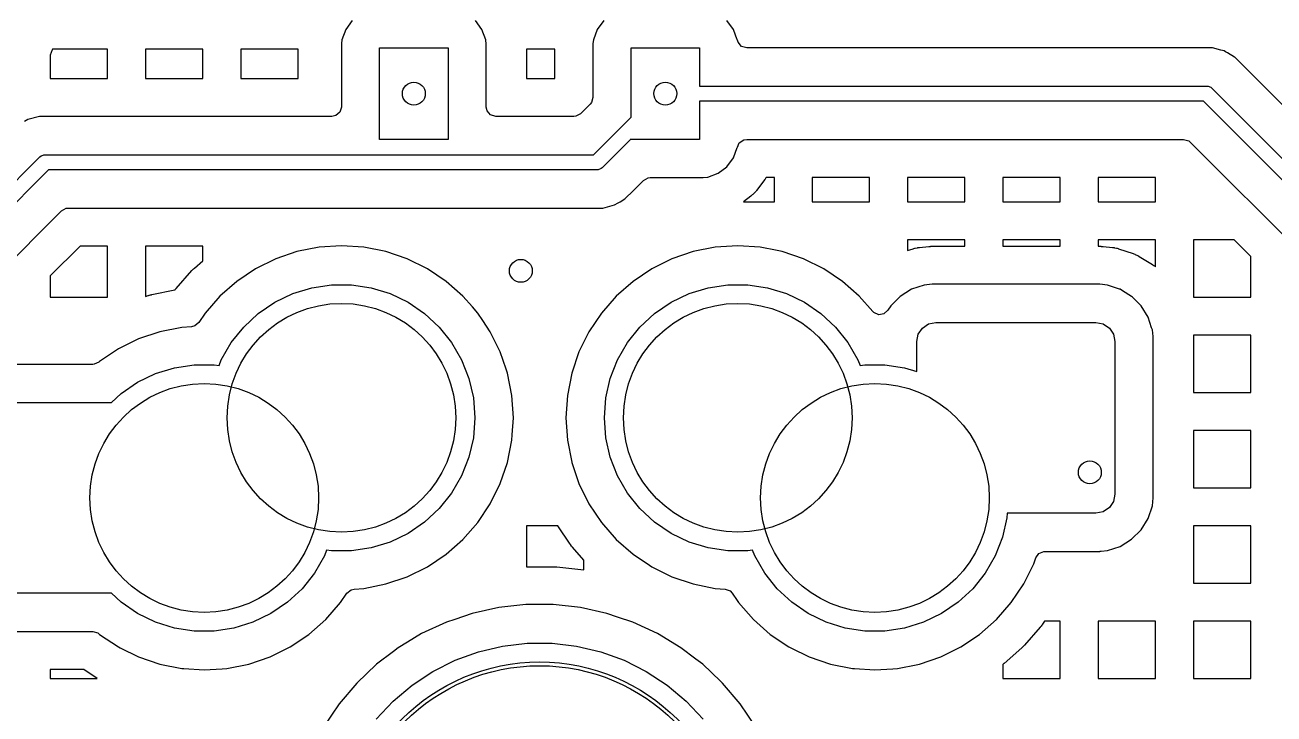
# Model space of a CAD drawing. Extents: x 2.49 to 8.57, y -5.87 to -1.87.
# Drawn here: x 5.092 to 5.737, y -3.601 to -3.246 of the extents above; entities that cross this region are included whole.
import ezdxf

# ---------------------------------------------------------------- set-up
doc = ezdxf.new("R2010")
doc.units = 0
doc.header["$MEASUREMENT"] = 0
doc.layers.add('BLACK', color=7, linetype='CONTINUOUS')

msp = doc.modelspace()

# ---------------------------------------------------------------- linework, layer by layer
at = {"layer": 'BLACK', "linetype": 'CONTINUOUS'}
for p, q in [((5.26073, -3.24352), (5.25733, -3.24805)), ((5.32771, -3.24805), (5.32431, -3.24352)), ((5.39065, -3.24352), (5.38725, -3.24805)), ((5.45763, -3.24805), (5.45423, -3.24352)), ((5.25733, -3.24805), (5.25535, -3.25336)), ((5.25733, -3.24805), (5.25733, -3.24805)), ((5.32969, -3.25336), (5.32771, -3.24805)), ((5.32771, -3.24805), (5.32771, -3.24805)), ((5.38725, -3.24805), (5.38527, -3.25336)), ((5.38725, -3.24805), (5.38725, -3.24805)), ((5.45961, -3.25336), (5.45763, -3.24805)), ((5.45763, -3.24805), (5.45763, -3.24805)), ((5.10582, -3.25819), (5.10574, -3.25853)), ((5.13426, -3.25819), (5.10582, -3.25819)), ((5.13426, -3.2734), (5.13426, -3.25819)), ((5.18347, -3.25819), (5.15386, -3.25819)), ((5.15386, -3.25819), (5.15386, -3.2734)), ((5.18347, -3.2734), (5.18347, -3.25819)), ((5.23268, -3.25819), (5.20308, -3.25819)), ((5.20308, -3.25819), (5.20308, -3.2734)), ((5.23268, -3.2734), (5.23268, -3.25819)), ((5.25513, -3.25538), (5.2551, -3.25571)), ((5.2551, -3.25571), (5.2551, -3.2742)), ((5.25535, -3.25336), (5.25513, -3.25538)), ((5.2748, -3.30484), (5.2748, -3.25759)), ((5.2748, -3.25759), (5.31024, -3.25759)), ((5.31024, -3.25759), (5.31024, -3.30484)), ((5.3297, -3.25348), (5.32969, -3.25336)), ((5.32994, -3.25571), (5.3297, -3.25348)), ((5.32994, -3.2734), (5.32994, -3.25571)), ((5.32994, -3.25571), (5.32994, -3.25571)), ((5.32994, -3.25571), (5.32994, -3.25571)), ((5.36541, -3.25819), (5.35071, -3.25819)), ((5.35071, -3.25819), (5.35071, -3.2734)), ((5.36541, -3.2734), (5.36541, -3.25819)), ((5.38505, -3.25538), (5.38502, -3.25571)), ((5.38502, -3.25571), (5.38502, -3.25571)), ((5.38502, -3.25571), (5.38502, -3.28318)), ((5.38527, -3.25336), (5.38505, -3.25538)), ((5.40472, -3.29336), (5.40472, -3.25759)), ((5.40472, -3.25759), (5.44016, -3.25759)), ((5.44016, -3.25759), (5.44016, -3.27728)), ((5.45968, -3.25366), (5.45961, -3.25336)), ((5.45971, -3.25365), (5.45968, -3.25366)), ((5.46001, -3.25472), (5.45971, -3.25365)), ((5.46181, -3.2568), (5.46001, -3.25472)), ((5.46445, -3.25757), (5.46181, -3.2568)), ((5.69859, -3.25757), (5.46445, -3.25757)), ((5.69889, -3.25757), (5.69859, -3.25757)), ((5.69859, -3.25757), (5.69859, -3.25757)), ((5.70511, -3.25757), (5.69889, -3.25757)), ((5.70946, -3.25874), (5.70511, -3.25757)), ((5.10574, -3.25853), (5.10465, -3.26139)), ((5.10465, -3.26139), (5.10465, -3.2734)), ((5.71112, -3.25918), (5.70946, -3.25874)), ((5.71184, -3.2596), (5.71112, -3.25918)), ((5.71112, -3.25918), (5.71112, -3.25918)), ((5.71287, -3.26019), (5.71184, -3.2596)), ((5.71651, -3.2623), (5.71287, -3.26019)), ((5.71669, -3.26247), (5.71651, -3.2623)), ((5.71651, -3.2623), (5.71651, -3.2623)), ((5.72119, -3.26698), (5.71669, -3.26247)), ((5.7659, -3.31168), (5.72119, -3.26698)), ((5.72119, -3.26698), (5.72119, -3.26698)), ((5.10465, -3.2734), (5.13426, -3.2734)), ((5.15386, -3.2734), (5.18347, -3.2734)), ((5.20308, -3.2734), (5.23268, -3.2734)), ((5.2551, -3.2742), (5.2551, -3.28812)), ((5.32994, -3.28812), (5.32994, -3.2734)), ((5.35071, -3.2734), (5.36541, -3.2734)), ((5.44016, -3.27728), (5.702, -3.27728)), ((5.702, -3.27728), (5.70277, -3.27735)), ((5.70277, -3.27735), (5.70418, -3.27794)), ((5.38502, -3.28318), (5.38424, -3.28582)), ((5.70418, -3.27794), (5.70478, -3.27843)), ((5.70478, -3.27843), (5.94379, -3.51743)), ((5.2551, -3.28812), (5.25432, -3.29076)), ((5.33038, -3.29015), (5.32994, -3.28812)), ((5.33218, -3.29223), (5.33038, -3.29015)), ((5.38359, -3.28663), (5.37864, -3.29158)), ((5.38424, -3.28582), (5.38359, -3.28663)), ((5.70037, -3.28515), (5.44016, -3.28515)), ((5.44016, -3.28515), (5.44016, -3.30484)), ((5.93937, -3.52416), (5.70037, -3.28515)), ((5.09305, -3.29462), (5.09144, -3.29555)), ((5.09906, -3.29301), (5.09305, -3.29462)), ((5.25022, -3.29301), (5.09906, -3.29301)), ((5.25224, -3.29256), (5.25022, -3.29301)), ((5.25432, -3.29076), (5.25224, -3.29256)), ((5.33482, -3.29301), (5.33218, -3.29223)), ((5.37519, -3.29301), (5.33482, -3.29301)), ((5.37623, -3.29289), (5.37519, -3.29301)), ((5.37864, -3.29158), (5.37623, -3.29289)), ((5.38538, -3.31271), (5.40472, -3.29336)), ((5.31024, -3.30484), (5.2748, -3.30484)), ((5.40472, -3.3045), (5.38979, -3.31943)), ((5.40472, -3.30484), (5.40472, -3.3045)), ((5.44016, -3.30484), (5.40472, -3.30484)), ((5.45763, -3.31438), (5.45961, -3.30907)), ((5.45961, -3.30907), (5.45968, -3.30877)), ((5.45961, -3.30907), (5.45961, -3.30907)), ((5.45968, -3.30877), (5.45977, -3.30879)), ((5.45977, -3.30879), (5.46065, -3.30667)), ((5.46065, -3.30667), (5.46291, -3.30511)), ((5.46291, -3.30511), (5.46445, -3.30486)), ((5.46445, -3.30486), (5.69018, -3.30486)), ((5.69018, -3.30486), (5.69282, -3.30563)), ((5.69282, -3.30563), (5.69363, -3.30629)), ((5.69363, -3.30629), (5.92307, -3.53572)), ((4.81437, -3.59888), (5.09939, -3.31386)), ((5.09939, -3.31386), (5.09999, -3.31337)), ((5.09999, -3.31337), (5.10021, -3.31328)), ((5.10021, -3.31328), (5.10141, -3.31279)), ((5.10141, -3.31279), (5.10218, -3.31271)), ((5.10218, -3.31271), (5.38538, -3.31271)), ((5.45423, -3.31891), (5.45763, -3.31438)), ((5.10381, -3.32058), (4.81879, -3.6056)), ((5.38701, -3.32058), (5.10381, -3.32058)), ((5.38778, -3.32051), (5.38701, -3.32058)), ((5.3892, -3.31992), (5.38778, -3.32051)), ((5.38979, -3.31943), (5.3892, -3.31992)), ((5.44439, -3.32429), (5.4497, -3.32231)), ((5.4497, -3.32231), (5.45423, -3.31891)), ((5.40593, -3.33116), (5.41112, -3.32597)), ((5.41112, -3.32597), (5.41353, -3.32465)), ((5.41353, -3.32465), (5.41457, -3.32454)), ((5.41457, -3.32454), (5.44204, -3.32454)), ((5.44204, -3.32454), (5.44439, -3.32429)), ((5.44204, -3.32454), (5.44204, -3.32454)), ((5.47375, -3.32557), (5.46951, -3.33122)), ((5.47394, -3.32528), (5.47375, -3.32557)), ((5.47432, -3.32469), (5.47394, -3.32528)), ((5.47446, -3.32446), (5.47432, -3.32469)), ((5.47875, -3.32446), (5.47446, -3.32446)), ((5.47875, -3.33701), (5.47875, -3.32446)), ((5.52796, -3.32446), (5.49835, -3.32446)), ((5.49835, -3.32446), (5.49835, -3.33701)), ((5.52796, -3.33701), (5.52796, -3.32446)), ((5.57717, -3.32446), (5.54757, -3.32446)), ((5.54757, -3.32446), (5.54757, -3.33701)), ((5.57717, -3.33701), (5.57717, -3.32446)), ((5.62638, -3.32446), (5.59678, -3.32446)), ((5.59678, -3.32446), (5.59678, -3.33701)), ((5.62638, -3.33701), (5.62638, -3.32446)), ((5.6756, -3.32446), (5.64599, -3.32446)), ((5.64599, -3.32446), (5.64599, -3.33701)), ((5.6756, -3.33701), (5.6756, -3.32446)), ((5.39903, -3.33701), (5.40152, -3.33557)), ((5.40152, -3.33557), (5.40593, -3.33116)), ((5.40593, -3.33116), (5.40593, -3.33116)), ((5.46654, -3.33419), (5.46278, -3.33701)), ((5.46682, -3.33397), (5.46654, -3.33419)), ((5.46735, -3.33351), (5.46682, -3.33397)), ((5.4676, -3.33327), (5.46735, -3.33351)), ((5.46859, -3.33228), (5.4676, -3.33327)), ((5.46883, -3.33203), (5.46859, -3.33228)), ((5.46929, -3.3315), (5.46883, -3.33203)), ((5.46951, -3.33122), (5.46929, -3.3315)), ((5.07692, -3.37533), (5.11054, -3.34172)), ((5.11054, -3.34172), (5.11295, -3.3404)), ((5.11295, -3.3404), (5.11399, -3.34029)), ((5.11399, -3.34029), (5.3836, -3.34029)), ((5.3836, -3.34029), (5.3836, -3.34029)), ((5.3836, -3.34029), (5.3839, -3.34029)), ((5.3839, -3.34029), (5.39012, -3.34029)), ((5.39012, -3.34029), (5.39613, -3.33868)), ((5.39012, -3.34029), (5.39012, -3.34029)), ((5.39613, -3.33868), (5.39811, -3.33754)), ((5.39811, -3.33754), (5.39903, -3.33701)), ((5.46278, -3.33701), (5.47875, -3.33701)), ((5.49835, -3.33701), (5.52796, -3.33701)), ((5.54757, -3.33701), (5.57717, -3.33701)), ((5.59678, -3.33701), (5.62638, -3.33701)), ((5.64599, -3.33701), (5.6756, -3.33701)), ((5.12009, -3.3599), (5.10465, -3.37533)), ((5.13426, -3.3599), (5.12009, -3.3599)), ((5.13426, -3.38592), (5.13426, -3.3599)), ((5.18347, -3.3599), (5.15386, -3.3599)), ((5.15386, -3.3599), (5.15386, -3.38592)), ((5.18347, -3.36745), (5.18347, -3.3599)), ((5.24353, -3.3605), (5.23214, -3.36277)), ((5.25512, -3.35974), (5.24353, -3.3605)), ((5.24353, -3.3605), (5.24353, -3.3605)), ((5.24353, -3.3605), (5.24353, -3.3605)), ((5.24353, -3.3605), (5.24353, -3.3605)), ((5.24353, -3.3605), (5.24353, -3.3605)), ((5.26671, -3.3605), (5.25512, -3.35974)), ((5.25512, -3.35974), (5.25512, -3.35974)), ((5.2781, -3.36277), (5.26671, -3.3605)), ((5.26671, -3.3605), (5.26671, -3.3605)), ((5.26671, -3.3605), (5.26671, -3.3605)), ((5.44825, -3.3605), (5.43686, -3.36277)), ((5.45984, -3.35974), (5.44825, -3.3605)), ((5.44825, -3.3605), (5.44825, -3.3605)), ((5.44825, -3.3605), (5.44825, -3.3605)), ((5.44825, -3.3605), (5.44825, -3.3605)), ((5.44825, -3.3605), (5.44825, -3.3605)), ((5.47143, -3.3605), (5.45984, -3.35974)), ((5.45984, -3.35974), (5.45984, -3.35974)), ((5.48014, -3.36224), (5.47143, -3.3605)), ((5.47143, -3.3605), (5.47143, -3.3605)), ((5.47143, -3.3605), (5.47143, -3.3605)), ((5.57717, -3.35661), (5.54757, -3.35661)), ((5.54757, -3.35661), (5.54757, -3.36224)), ((5.54757, -3.36224), (5.55053, -3.36125)), ((5.55053, -3.36125), (5.55079, -3.36118)), ((5.55079, -3.36118), (5.5513, -3.36104)), ((5.5513, -3.36104), (5.55156, -3.36097)), ((5.55156, -3.36097), (5.55261, -3.36075)), ((5.55261, -3.36075), (5.55287, -3.3607)), ((5.55287, -3.3607), (5.5534, -3.36062)), ((5.5534, -3.36062), (5.55366, -3.36058)), ((5.55366, -3.36058), (5.55849, -3.36009)), ((5.55849, -3.36009), (5.55862, -3.36008)), ((5.55862, -3.36008), (5.55887, -3.36006)), ((5.55887, -3.36006), (5.55899, -3.36005)), ((5.55899, -3.36005), (5.55949, -3.36003)), ((5.55949, -3.36003), (5.55961, -3.36002)), ((5.55961, -3.36002), (5.55986, -3.36002)), ((5.55986, -3.36002), (5.55999, -3.36001)), ((5.55999, -3.36001), (5.57717, -3.36001)), ((5.57717, -3.36001), (5.57717, -3.35661)), ((5.62638, -3.35661), (5.59678, -3.35661)), ((5.59678, -3.35661), (5.59678, -3.36001)), ((5.59678, -3.36001), (5.62638, -3.36001)), ((5.62638, -3.36001), (5.62638, -3.35661)), ((5.6756, -3.35661), (5.64599, -3.35661)), ((5.64599, -3.35661), (5.64599, -3.36001)), ((5.64599, -3.36001), (5.6471, -3.36001)), ((5.6471, -3.36001), (5.64722, -3.36002)), ((5.64722, -3.36002), (5.64747, -3.36002)), ((5.64747, -3.36002), (5.6476, -3.36003)), ((5.6476, -3.36003), (5.6481, -3.36005)), ((5.6481, -3.36005), (5.64822, -3.36006)), ((5.64822, -3.36006), (5.64847, -3.36008)), ((5.64847, -3.36008), (5.6486, -3.36009)), ((5.6486, -3.36009), (5.65342, -3.36058)), ((5.65342, -3.36058), (5.65369, -3.36062)), ((5.65369, -3.36062), (5.65422, -3.3607)), ((5.65422, -3.3607), (5.65448, -3.36075)), ((5.65448, -3.36075), (5.65553, -3.36097)), ((5.65553, -3.36097), (5.65578, -3.36104)), ((5.65578, -3.36104), (5.6563, -3.36118)), ((5.6563, -3.36118), (5.65656, -3.36125)), ((5.65656, -3.36125), (5.66416, -3.36377)), ((5.6756, -3.37053), (5.6756, -3.35661)), ((5.71624, -3.35661), (5.6952, -3.35661)), ((5.6952, -3.35661), (5.6952, -3.38622)), ((5.72481, -3.36519), (5.71624, -3.35661)), ((5.17916, -3.37122), (5.18347, -3.36745)), ((5.22114, -3.3665), (5.21072, -3.37164)), ((5.23214, -3.36277), (5.22114, -3.3665)), ((5.23214, -3.36277), (5.23214, -3.36277)), ((5.2891, -3.3665), (5.2781, -3.36277)), ((5.2781, -3.36277), (5.2781, -3.36277)), ((5.2781, -3.36277), (5.2781, -3.36277)), ((5.29951, -3.37164), (5.2891, -3.3665)), ((5.42586, -3.3665), (5.41545, -3.37164)), ((5.43686, -3.36277), (5.42586, -3.3665)), ((5.43686, -3.36277), (5.43686, -3.36277)), ((5.48282, -3.36277), (5.48014, -3.36224)), ((5.49382, -3.3665), (5.48282, -3.36277)), ((5.48282, -3.36277), (5.48282, -3.36277)), ((5.48282, -3.36277), (5.48282, -3.36277)), ((5.50424, -3.37164), (5.49382, -3.3665)), ((5.66416, -3.36377), (5.66443, -3.36387)), ((5.66443, -3.36387), (5.66496, -3.36408)), ((5.66496, -3.36408), (5.66522, -3.3642)), ((5.66522, -3.3642), (5.66626, -3.36468)), ((5.66626, -3.36468), (5.66651, -3.36481)), ((5.66651, -3.36481), (5.66702, -3.36508)), ((5.66702, -3.36508), (5.66726, -3.36522)), ((5.66726, -3.36522), (5.67411, -3.36944)), ((5.72481, -3.38622), (5.72481, -3.36519)), ((5.16972, -3.3818), (5.1778, -3.37258)), ((5.1778, -3.37258), (5.17791, -3.37246)), ((5.17791, -3.37246), (5.17813, -3.37223)), ((5.17813, -3.37223), (5.17824, -3.37211)), ((5.17824, -3.37211), (5.1787, -3.37166)), ((5.1787, -3.37166), (5.17881, -3.37155)), ((5.17881, -3.37155), (5.17905, -3.37133)), ((5.17905, -3.37133), (5.17916, -3.37122)), ((5.21072, -3.37164), (5.20106, -3.37809)), ((5.30917, -3.37809), (5.29951, -3.37164)), ((5.29951, -3.37164), (5.29951, -3.37164)), ((5.41545, -3.37164), (5.40579, -3.37809)), ((5.5139, -3.37809), (5.50424, -3.37164)), ((5.50424, -3.37164), (5.50424, -3.37164)), ((5.67411, -3.36944), (5.67435, -3.3696)), ((5.67435, -3.3696), (5.67482, -3.36993)), ((5.67482, -3.36993), (5.67505, -3.3701)), ((5.67505, -3.3701), (5.6756, -3.37053)), ((5.10465, -3.37533), (5.10465, -3.38622)), ((5.20106, -3.37809), (5.19233, -3.38575)), ((5.23979, -3.38137), (5.24997, -3.37983)), ((5.24997, -3.37983), (5.26027, -3.37983)), ((5.26027, -3.37983), (5.27045, -3.38137)), ((5.3179, -3.38575), (5.30917, -3.37809)), ((5.40579, -3.37809), (5.39706, -3.38575)), ((5.44451, -3.38137), (5.45469, -3.37983)), ((5.45469, -3.37983), (5.46499, -3.37983)), ((5.46499, -3.37983), (5.47517, -3.38137)), ((5.52263, -3.38575), (5.5139, -3.37809)), ((5.55619, -3.38003), (5.54963, -3.38221)), ((5.56024, -3.37962), (5.55619, -3.38003)), ((5.55619, -3.38003), (5.55619, -3.38003)), ((5.64685, -3.37962), (5.56024, -3.37962)), ((5.56024, -3.37962), (5.56024, -3.37962)), ((5.6509, -3.38003), (5.64685, -3.37962)), ((5.65704, -3.38207), (5.6509, -3.38003)), ((5.6509, -3.38003), (5.6509, -3.38003)), ((5.10465, -3.38622), (5.13426, -3.38622)), ((5.13426, -3.38622), (5.13426, -3.38592)), ((5.15386, -3.38592), (5.15527, -3.38544)), ((5.15527, -3.38544), (5.15543, -3.38539)), ((5.15543, -3.38539), (5.15573, -3.3853)), ((5.15573, -3.3853), (5.15589, -3.38525)), ((5.15589, -3.38525), (5.15651, -3.38509)), ((5.15651, -3.38509), (5.15666, -3.38505)), ((5.15666, -3.38505), (5.15698, -3.38498)), ((5.15698, -3.38498), (5.15713, -3.38494)), ((5.15713, -3.38494), (5.16911, -3.38256)), ((5.16911, -3.38256), (5.16931, -3.38229)), ((5.16931, -3.38229), (5.16941, -3.38217)), ((5.16941, -3.38217), (5.16962, -3.38192)), ((5.16962, -3.38192), (5.16972, -3.3818)), ((5.19233, -3.38575), (5.18467, -3.39448)), ((5.22067, -3.38887), (5.22995, -3.3844)), ((5.22995, -3.3844), (5.23979, -3.38137)), ((5.27045, -3.38137), (5.28029, -3.3844)), ((5.28029, -3.3844), (5.28957, -3.38887)), ((5.32277, -3.3913), (5.3179, -3.38575)), ((5.39706, -3.38575), (5.3894, -3.39448)), ((5.42539, -3.38887), (5.43467, -3.3844)), ((5.43467, -3.3844), (5.44451, -3.38137)), ((5.47517, -3.38137), (5.48501, -3.3844)), ((5.48501, -3.3844), (5.49429, -3.38887)), ((5.5296, -3.39371), (5.52263, -3.38575)), ((5.54375, -3.38583), (5.53887, -3.39072)), ((5.54963, -3.38221), (5.54375, -3.38583)), ((5.54963, -3.38221), (5.54963, -3.38221)), ((5.65745, -3.38221), (5.65704, -3.38207)), ((5.6586, -3.38291), (5.65745, -3.38221)), ((5.65745, -3.38221), (5.65745, -3.38221)), ((5.66333, -3.38583), (5.6586, -3.38291)), ((5.66372, -3.38622), (5.66333, -3.38583)), ((5.66822, -3.39072), (5.66372, -3.38622)), ((5.6952, -3.38622), (5.72481, -3.38622)), ((5.21216, -3.39467), (5.22067, -3.38887)), ((5.28957, -3.38887), (5.29808, -3.39467)), ((5.32556, -3.39448), (5.32277, -3.3913)), ((5.41689, -3.39467), (5.42539, -3.38887)), ((5.49429, -3.38887), (5.5028, -3.39467)), ((5.53015, -3.39424), (5.5296, -3.39371)), ((5.53743, -3.39305), (5.53538, -3.39489)), ((5.53887, -3.39072), (5.53743, -3.39305)), ((5.67184, -3.3966), (5.66822, -3.39072)), ((5.18142, -3.39936), (5.17931, -3.40112)), ((5.18467, -3.39448), (5.18142, -3.39936)), ((5.20461, -3.40168), (5.21216, -3.39467)), ((5.29808, -3.39467), (5.30562, -3.40168)), ((5.32815, -3.39836), (5.32556, -3.39448)), ((5.33199, -3.40411), (5.32815, -3.39836)), ((5.3894, -3.39448), (5.38295, -3.40414)), ((5.40934, -3.40168), (5.41689, -3.39467)), ((5.5028, -3.39467), (5.51035, -3.40168)), ((5.53267, -3.39533), (5.53015, -3.39424)), ((5.53538, -3.39489), (5.53267, -3.39533)), ((5.55525, -3.40221), (5.55844, -3.40007)), ((5.55844, -3.40007), (5.5622, -3.39932)), ((5.5622, -3.39932), (5.64488, -3.39932)), ((5.64488, -3.39932), (5.64865, -3.40007)), ((5.64865, -3.40007), (5.65184, -3.40221)), ((5.67365, -3.40204), (5.67184, -3.3966)), ((5.16127, -3.40411), (5.15027, -3.40784)), ((5.17266, -3.40184), (5.16127, -3.40411)), ((5.16127, -3.40411), (5.16127, -3.40411)), ((5.17768, -3.40151), (5.17266, -3.40184)), ((5.17266, -3.40184), (5.17266, -3.40184)), ((5.17266, -3.40184), (5.17266, -3.40184)), ((5.17266, -3.40184), (5.17266, -3.40184)), ((5.17266, -3.40184), (5.17266, -3.40184)), ((5.17931, -3.40112), (5.17768, -3.40151)), ((5.19819, -3.40973), (5.20461, -3.40168)), ((5.30562, -3.40168), (5.31204, -3.40973)), ((5.33201, -3.40414), (5.33199, -3.40411)), ((5.33715, -3.41456), (5.33201, -3.40414)), ((5.38295, -3.40414), (5.37781, -3.41456)), ((5.40292, -3.40973), (5.40934, -3.40168)), ((5.51035, -3.40168), (5.51677, -3.40973)), ((5.55236, -3.40917), (5.55311, -3.4054)), ((5.55311, -3.4054), (5.55525, -3.40221)), ((5.65184, -3.40221), (5.65398, -3.4054)), ((5.65398, -3.4054), (5.65472, -3.40917)), ((5.67402, -3.40315), (5.67365, -3.40204)), ((5.67437, -3.40661), (5.67402, -3.40315)), ((5.67402, -3.40315), (5.67402, -3.40315)), ((5.67443, -3.4072), (5.67437, -3.40661)), ((5.72481, -3.40583), (5.6952, -3.40583)), ((5.6952, -3.40583), (5.6952, -3.43543)), ((5.72481, -3.43543), (5.72481, -3.40583)), ((5.13986, -3.41298), (5.1302, -3.41943)), ((5.15027, -3.40784), (5.13986, -3.41298)), ((5.19304, -3.41864), (5.19819, -3.40973)), ((5.31204, -3.40973), (5.31719, -3.41864)), ((5.39777, -3.41864), (5.40292, -3.40973)), ((5.51677, -3.40973), (5.52192, -3.41864)), ((5.55236, -3.42466), (5.55236, -3.40917)), ((5.65472, -3.40917), (5.65472, -3.48791)), ((5.67443, -3.43543), (5.67443, -3.4072)), ((5.1302, -3.41943), (5.12984, -3.41975)), ((5.1302, -3.41943), (5.1302, -3.41943)), ((5.1919, -3.42155), (5.19304, -3.41864)), ((5.31719, -3.41864), (5.32095, -3.42823)), ((5.34017, -3.42344), (5.33715, -3.41456)), ((5.37781, -3.41456), (5.37408, -3.42556)), ((5.39401, -3.42823), (5.39777, -3.41864)), ((5.52192, -3.41864), (5.52306, -3.42155)), ((5.12662, -3.42096), (5.04308, -3.42096)), ((5.12734, -3.4209), (5.12662, -3.42096)), ((5.12984, -3.41975), (5.12734, -3.4209)), ((5.1498, -3.43021), (5.15908, -3.42574)), ((5.15908, -3.42574), (5.16892, -3.42271)), ((5.16892, -3.42271), (5.1791, -3.42117)), ((5.1791, -3.42117), (5.1894, -3.42117)), ((5.1894, -3.42117), (5.1919, -3.42155)), ((5.34071, -3.42503), (5.34017, -3.42344)), ((5.34089, -3.42556), (5.34071, -3.42503)), ((5.34315, -3.43695), (5.34089, -3.42556)), ((5.37408, -3.42556), (5.37181, -3.43695)), ((5.37408, -3.42556), (5.37408, -3.42556)), ((5.52306, -3.42155), (5.52556, -3.42117)), ((5.52556, -3.42117), (5.53586, -3.42117)), ((5.53586, -3.42117), (5.54604, -3.42271)), ((5.54604, -3.42271), (5.55236, -3.42466)), ((5.1413, -3.43601), (5.1498, -3.43021)), ((5.32095, -3.42823), (5.32325, -3.43827)), ((5.39171, -3.43827), (5.39401, -3.42823)), ((5.13628, -3.44066), (5.1413, -3.43601)), ((5.32325, -3.43827), (5.32402, -3.44854)), ((5.34391, -3.44854), (5.34315, -3.43695)), ((5.34315, -3.43695), (5.34315, -3.43695)), ((5.37181, -3.43695), (5.37105, -3.44854)), ((5.37181, -3.43695), (5.37181, -3.43695)), ((5.39094, -3.44854), (5.39171, -3.43827)), ((5.67443, -3.48465), (5.67443, -3.43543)), ((5.6952, -3.43543), (5.72481, -3.43543)), ((4.99921, -3.44066), (5.13628, -3.44066)), ((5.32402, -3.44854), (5.32325, -3.45881)), ((5.34334, -3.45723), (5.34391, -3.44854)), ((5.34391, -3.44854), (5.34391, -3.44854)), ((5.37105, -3.44854), (5.37181, -3.46013)), ((5.37105, -3.44854), (5.37105, -3.44854)), ((5.39171, -3.45881), (5.39094, -3.44854)), ((5.34315, -3.46013), (5.34334, -3.45723)), ((5.72481, -3.45504), (5.6952, -3.45504)), ((5.6952, -3.45504), (5.6952, -3.48465)), ((5.72481, -3.48465), (5.72481, -3.45504)), ((5.32325, -3.45881), (5.32095, -3.46885)), ((5.34089, -3.47152), (5.34315, -3.46013)), ((5.37181, -3.46013), (5.37181, -3.46013)), ((5.37181, -3.46013), (5.37181, -3.46013)), ((5.37181, -3.46013), (5.37407, -3.4715)), ((5.39401, -3.46885), (5.39171, -3.45881)), ((5.32095, -3.46885), (5.31719, -3.47843)), ((5.39777, -3.47843), (5.39401, -3.46885)), ((5.33715, -3.48252), (5.34089, -3.47152)), ((5.37407, -3.4715), (5.37408, -3.47152)), ((5.37408, -3.47152), (5.37408, -3.47152)), ((5.37408, -3.47152), (5.37781, -3.48252)), ((5.31719, -3.47843), (5.31204, -3.48735)), ((5.33201, -3.49293), (5.33715, -3.48252)), ((5.37781, -3.48252), (5.38295, -3.49293)), ((5.40292, -3.48735), (5.39777, -3.47843)), ((5.31204, -3.48735), (5.30562, -3.4954)), ((5.40934, -3.4954), (5.40292, -3.48735)), ((5.65472, -3.48791), (5.65398, -3.49167)), ((5.67402, -3.49392), (5.67443, -3.48988)), ((5.67443, -3.48988), (5.67443, -3.48465)), ((5.6952, -3.48465), (5.72481, -3.48465)), ((5.30562, -3.4954), (5.29808, -3.5024)), ((5.32556, -3.50259), (5.33201, -3.49293)), ((5.38295, -3.49293), (5.38295, -3.49293)), ((5.38295, -3.49293), (5.3894, -3.50259)), ((5.41689, -3.5024), (5.40934, -3.4954)), ((5.64865, -3.497), (5.64488, -3.49775)), ((5.65184, -3.49487), (5.64865, -3.497)), ((5.65398, -3.49167), (5.65184, -3.49487)), ((5.67184, -3.50048), (5.67402, -3.49392)), ((5.29808, -3.5024), (5.28957, -3.5082)), ((5.3179, -3.51132), (5.32556, -3.50259)), ((5.3894, -3.50259), (5.39706, -3.51132)), ((5.42539, -3.5082), (5.41689, -3.5024)), ((5.59884, -3.50014), (5.59655, -3.51018)), ((5.59902, -3.49775), (5.59884, -3.50014)), ((5.64488, -3.49775), (5.59902, -3.49775)), ((5.66822, -3.50636), (5.67184, -3.50048)), ((5.28957, -3.5082), (5.28029, -3.51267)), ((5.36693, -3.50425), (5.35071, -3.50425)), ((5.35071, -3.50425), (5.35071, -3.52537)), ((5.37327, -3.51375), (5.36693, -3.50425)), ((5.43467, -3.51267), (5.42539, -3.5082)), ((5.66333, -3.51124), (5.66822, -3.50636)), ((5.72481, -3.50425), (5.6952, -3.50425)), ((5.6952, -3.50425), (5.6952, -3.53386)), ((5.72481, -3.53386), (5.72481, -3.50425)), ((5.27045, -3.51571), (5.26027, -3.51724)), ((5.28029, -3.51267), (5.27045, -3.51571)), ((5.30917, -3.51898), (5.3179, -3.51132)), ((5.37337, -3.51388), (5.37327, -3.51375)), ((5.37355, -3.51414), (5.37337, -3.51388)), ((5.37365, -3.51427), (5.37355, -3.51414)), ((5.37404, -3.51478), (5.37365, -3.51427)), ((5.37414, -3.51491), (5.37404, -3.51478)), ((5.37434, -3.51515), (5.37414, -3.51491)), ((5.37445, -3.51528), (5.37434, -3.51515)), ((5.38032, -3.52198), (5.37445, -3.51528)), ((5.39706, -3.51132), (5.40579, -3.51898)), ((5.44451, -3.51571), (5.43467, -3.51267)), ((5.45469, -3.51724), (5.44451, -3.51571)), ((5.59655, -3.51018), (5.59278, -3.51977)), ((5.6509, -3.51704), (5.65745, -3.51487)), ((5.65745, -3.51487), (5.66333, -3.51124)), ((5.24633, -3.51977), (5.24118, -3.52869)), ((5.24747, -3.51687), (5.24633, -3.51977)), ((5.24997, -3.51724), (5.24747, -3.51687)), ((5.26027, -3.51724), (5.24997, -3.51724)), ((5.29961, -3.52537), (5.30917, -3.51898)), ((5.38032, -3.52697), (5.38032, -3.52198)), ((5.40579, -3.51898), (5.41424, -3.52463)), ((5.46499, -3.51724), (5.45469, -3.51724)), ((5.46749, -3.51687), (5.46499, -3.51724)), ((5.46863, -3.51977), (5.46749, -3.51687)), ((5.47378, -3.52869), (5.46863, -3.51977)), ((5.59278, -3.51977), (5.58763, -3.52869)), ((5.61274, -3.52386), (5.61379, -3.52077)), ((5.61379, -3.52077), (5.61537, -3.51852)), ((5.61537, -3.51852), (5.61792, -3.51748)), ((5.61792, -3.51748), (5.61841, -3.51745)), ((5.61841, -3.51745), (5.64685, -3.51745)), ((5.64685, -3.51745), (5.64713, -3.51743)), ((5.64685, -3.51745), (5.64685, -3.51745)), ((5.64713, -3.51743), (5.64755, -3.51738)), ((5.64755, -3.51738), (5.6509, -3.51704)), ((5.24118, -3.52869), (5.23476, -3.53674)), ((5.2891, -3.53057), (5.29951, -3.52543)), ((5.29951, -3.52543), (5.29961, -3.52537)), ((5.35071, -3.52537), (5.36479, -3.52537)), ((5.36479, -3.52537), (5.36492, -3.52537)), ((5.36492, -3.52537), (5.36519, -3.52538)), ((5.36519, -3.52538), (5.36532, -3.52538)), ((5.36532, -3.52538), (5.36585, -3.52541)), ((5.36585, -3.52541), (5.36598, -3.52542)), ((5.36598, -3.52542), (5.36625, -3.52544)), ((5.36625, -3.52544), (5.36638, -3.52545)), ((5.36638, -3.52545), (5.38032, -3.52697)), ((5.41424, -3.52463), (5.41545, -3.52543)), ((5.41545, -3.52543), (5.42586, -3.53057)), ((5.4802, -3.53674), (5.47378, -3.52869)), ((5.58763, -3.52869), (5.58121, -3.53674)), ((5.60781, -3.53386), (5.61274, -3.52386)), ((5.26671, -3.53657), (5.2781, -3.5343)), ((5.2781, -3.5343), (5.2891, -3.53057)), ((5.42586, -3.53057), (5.43686, -3.5343)), ((5.43686, -3.5343), (5.44825, -3.53657)), ((5.60115, -3.54393), (5.60761, -3.53427)), ((5.60761, -3.53427), (5.60781, -3.53386)), ((5.6952, -3.53386), (5.72481, -3.53386)), ((5.13628, -3.53909), (4.99921, -3.53909)), ((5.1413, -3.54374), (5.13628, -3.53909)), ((5.23476, -3.53674), (5.22721, -3.54374)), ((5.2547, -3.54393), (5.25795, -3.53906)), ((5.25795, -3.53906), (5.26006, -3.53729)), ((5.26006, -3.53729), (5.26169, -3.5369)), ((5.26169, -3.5369), (5.26671, -3.53657)), ((5.44825, -3.53657), (5.45327, -3.5369)), ((5.45327, -3.5369), (5.45585, -3.53784)), ((5.45585, -3.53784), (5.45701, -3.53906)), ((5.45701, -3.53906), (5.45949, -3.54276)), ((5.48775, -3.54374), (5.4802, -3.53674)), ((5.58121, -3.53674), (5.57367, -3.54374)), ((5.1498, -3.54954), (5.1413, -3.54374)), ((5.22721, -3.54374), (5.2187, -3.54954)), ((5.24704, -3.55266), (5.2547, -3.54393)), ((5.33643, -3.5465), (5.32267, -3.54953)), ((5.35044, -3.54497), (5.33643, -3.5465)), ((5.36453, -3.54497), (5.35044, -3.54497)), ((5.35044, -3.54497), (5.35044, -3.54497)), ((5.37853, -3.5465), (5.36453, -3.54497)), ((5.36453, -3.54497), (5.36453, -3.54497)), ((5.39229, -3.54953), (5.37853, -3.5465)), ((5.45949, -3.54276), (5.46026, -3.54393)), ((5.46026, -3.54393), (5.46792, -3.55266)), ((5.49626, -3.54954), (5.48775, -3.54374)), ((5.57367, -3.54374), (5.56516, -3.54954)), ((5.59349, -3.55266), (5.60115, -3.54393)), ((5.15908, -3.55401), (5.1498, -3.54954)), ((5.16892, -3.55705), (5.15908, -3.55401)), ((5.20942, -3.55401), (5.19958, -3.55705)), ((5.2187, -3.54954), (5.20942, -3.55401)), ((5.23831, -3.56032), (5.24704, -3.55266)), ((5.30931, -3.55403), (5.29653, -3.55994)), ((5.31366, -3.55256), (5.30931, -3.55403)), ((5.30931, -3.55403), (5.30931, -3.55403)), ((5.30931, -3.55403), (5.30931, -3.55403)), ((5.32267, -3.54953), (5.31366, -3.55256)), ((5.39767, -3.55134), (5.39229, -3.54953)), ((5.40565, -3.55403), (5.39767, -3.55134)), ((5.41843, -3.55994), (5.40565, -3.55403)), ((5.40565, -3.55403), (5.40565, -3.55403)), ((5.40565, -3.55403), (5.40565, -3.55403)), ((5.46792, -3.55266), (5.47666, -3.56032)), ((5.50554, -3.55401), (5.49626, -3.54954)), ((5.51538, -3.55705), (5.50554, -3.55401)), ((5.55588, -3.55401), (5.54604, -3.55705)), ((5.56516, -3.54954), (5.55588, -3.55401)), ((5.58476, -3.56032), (5.59349, -3.55266)), ((5.61719, -3.55522), (5.617, -3.55548)), ((5.61728, -3.55509), (5.61719, -3.55522)), ((5.61836, -3.55347), (5.61728, -3.55509)), ((5.62638, -3.55347), (5.61836, -3.55347)), ((5.62638, -3.58307), (5.62638, -3.55347)), ((5.6756, -3.55347), (5.64599, -3.55347)), ((5.64599, -3.55347), (5.64599, -3.58307)), ((5.6756, -3.58307), (5.6756, -3.55347)), ((5.72481, -3.55347), (5.6952, -3.55347)), ((5.6952, -3.55347), (5.6952, -3.58307)), ((5.72481, -3.58307), (5.72481, -3.55347)), ((4.99724, -3.55879), (5.12662, -3.55879)), ((5.12662, -3.55879), (5.12926, -3.55957)), ((5.12926, -3.55957), (5.12984, -3.56)), ((5.12984, -3.56), (5.1302, -3.56032)), ((5.1302, -3.56032), (5.1302, -3.56032)), ((5.1302, -3.56032), (5.13986, -3.56677)), ((5.1791, -3.55858), (5.16892, -3.55705)), ((5.1894, -3.55858), (5.1791, -3.55858)), ((5.19958, -3.55705), (5.1894, -3.55858)), ((5.22865, -3.56677), (5.23831, -3.56032)), ((5.29653, -3.55994), (5.28925, -3.56432)), ((5.29653, -3.55994), (5.29653, -3.55994)), ((5.41844, -3.55994), (5.41843, -3.55994)), ((5.43051, -3.56721), (5.41844, -3.55994)), ((5.41844, -3.55994), (5.41844, -3.55994)), ((5.41844, -3.55994), (5.41844, -3.55994)), ((5.47666, -3.56032), (5.48631, -3.56677)), ((5.52556, -3.55858), (5.51538, -3.55705)), ((5.53586, -3.55858), (5.52556, -3.55858)), ((5.54604, -3.55705), (5.53586, -3.55858)), ((5.5751, -3.56677), (5.58476, -3.56032)), ((5.61611, -3.55662), (5.60802, -3.56583)), ((5.61621, -3.55649), (5.61611, -3.55662)), ((5.61641, -3.55624), (5.61621, -3.55649)), ((5.61651, -3.55612), (5.61641, -3.55624)), ((5.6169, -3.55561), (5.61651, -3.55612)), ((5.617, -3.55548), (5.6169, -3.55561)), ((5.13986, -3.56677), (5.13986, -3.56677)), ((5.13986, -3.56677), (5.14074, -3.56721)), ((5.14074, -3.56721), (5.15027, -3.57191)), ((5.21823, -3.57191), (5.22865, -3.56677)), ((5.28445, -3.56721), (5.28199, -3.56908)), ((5.28925, -3.56432), (5.28445, -3.56721)), ((5.32586, -3.56931), (5.33834, -3.56635)), ((5.33834, -3.56635), (5.35107, -3.56487)), ((5.35107, -3.56487), (5.36389, -3.56487)), ((5.36389, -3.56487), (5.37662, -3.56635)), ((5.37662, -3.56635), (5.3891, -3.56931)), ((5.4382, -3.57305), (5.43051, -3.56721)), ((5.48631, -3.56677), (5.48631, -3.56677)), ((5.48631, -3.56677), (5.48719, -3.56721)), ((5.48719, -3.56721), (5.49673, -3.57191)), ((5.56469, -3.57191), (5.5751, -3.56677)), ((5.60666, -3.56719), (5.59745, -3.57527)), ((5.60678, -3.56708), (5.60666, -3.56719)), ((5.60702, -3.56686), (5.60678, -3.56708)), ((5.60713, -3.56675), (5.60702, -3.56686)), ((5.60759, -3.5663), (5.60713, -3.56675)), ((5.6077, -3.56618), (5.60759, -3.5663)), ((5.60792, -3.56595), (5.6077, -3.56618)), ((5.60802, -3.56583), (5.60792, -3.56595)), ((5.15027, -3.57191), (5.16127, -3.57564)), ((5.20723, -3.57564), (5.21823, -3.57191)), ((5.28199, -3.56908), (5.27324, -3.57573)), ((5.30236, -3.57945), (5.31382, -3.57369)), ((5.31382, -3.57369), (5.32586, -3.56931)), ((5.3891, -3.56931), (5.40114, -3.57369)), ((5.40114, -3.57369), (5.4126, -3.57945)), ((5.44173, -3.57573), (5.4382, -3.57305)), ((5.49673, -3.57191), (5.50773, -3.57564)), ((5.55369, -3.57564), (5.56469, -3.57191)), ((5.12197, -3.5784), (5.10465, -3.5784)), ((5.10465, -3.5784), (5.10465, -3.58307)), ((5.12896, -3.58307), (5.12197, -3.5784)), ((5.16127, -3.57564), (5.17266, -3.57791)), ((5.17266, -3.57791), (5.17376, -3.57798)), ((5.17376, -3.57798), (5.18425, -3.57867)), ((5.18425, -3.57867), (5.19353, -3.57806)), ((5.18425, -3.57867), (5.18425, -3.57867)), ((5.18425, -3.57867), (5.18425, -3.57867)), ((5.19353, -3.57806), (5.19584, -3.57791)), ((5.19584, -3.57791), (5.20723, -3.57564)), ((5.27323, -3.57573), (5.26301, -3.58542)), ((5.27324, -3.57573), (5.27323, -3.57573)), ((5.29165, -3.58649), (5.30236, -3.57945)), ((5.4126, -3.57945), (5.42331, -3.58649)), ((5.45086, -3.58438), (5.44173, -3.57573)), ((5.44173, -3.57573), (5.44173, -3.57573)), ((5.44173, -3.57573), (5.44173, -3.57573)), ((5.50773, -3.57564), (5.51912, -3.57791)), ((5.51912, -3.57791), (5.52021, -3.57798)), ((5.52021, -3.57798), (5.53071, -3.57867)), ((5.53071, -3.57867), (5.53999, -3.57806)), ((5.53071, -3.57867), (5.53071, -3.57867)), ((5.53071, -3.57867), (5.53071, -3.57867)), ((5.53999, -3.57806), (5.5423, -3.57791)), ((5.5423, -3.57791), (5.55283, -3.57581)), ((5.55283, -3.57581), (5.55369, -3.57564)), ((5.59695, -3.57568), (5.59678, -3.57581)), ((5.59678, -3.57581), (5.59678, -3.58307)), ((5.59708, -3.57558), (5.59695, -3.57568)), ((5.59733, -3.57538), (5.59708, -3.57558)), ((5.59745, -3.57527), (5.59733, -3.57538)), ((5.10465, -3.58307), (5.12896, -3.58307)), ((5.26301, -3.58542), (5.25388, -3.59616)), ((5.28183, -3.59473), (5.29165, -3.58649)), ((5.42331, -3.58649), (5.43313, -3.59473)), ((5.45196, -3.58542), (5.45086, -3.58438)), ((5.46108, -3.59616), (5.45196, -3.58542)), ((5.59678, -3.58307), (5.62638, -3.58307)), ((5.64599, -3.58307), (5.6756, -3.58307)), ((5.6952, -3.58307), (5.72481, -3.58307)), ((5.25388, -3.59616), (5.24598, -3.60783)), ((5.25388, -3.59616), (5.25388, -3.59616)), ((5.27303, -3.60406), (5.28183, -3.59473)), ((5.43313, -3.59473), (5.44193, -3.60406)), ((5.46898, -3.60783), (5.46108, -3.59616)), ((5.46108, -3.59616), (5.46108, -3.59616)), ((5.46108, -3.59616), (5.46108, -3.59616))]:
    msp.add_line(p, q, dxfattribs=at)
at = {"layer": 'BLACK'}
for centre, radius in [((5.29252, -3.28121), 0.00591), ((5.42244, -3.28121), 0.00591), ((5.3478, -3.37268), 0.00591), ((5.25512, -3.44854), 0.05906), ((5.45984, -3.44854), 0.05906), ((5.18425, -3.48988), 0.05906), ((5.53071, -3.48988), 0.05906), ((5.64173, -3.47669), 0.00591), ((5.35748, -3.67492), 0.10039), ((5.35748, -3.67492), 0.09843)]:
    msp.add_circle(centre, radius, dxfattribs=at)

doc.saveas('drawing.dxf')
